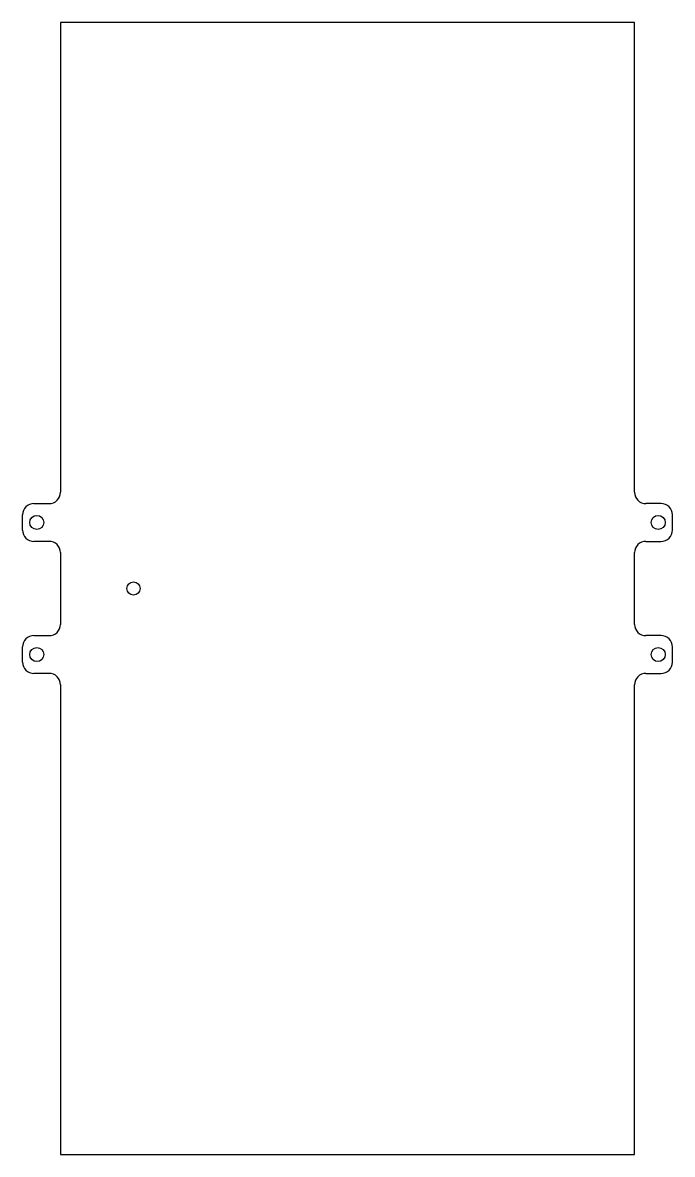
# Model space of a CAD drawing. Header units: millimetres. Extents: x -34 to 34, y -60 to 60.
import ezdxf

# ---------------------------------------------------------------- set-up
doc = ezdxf.new("R2010")
doc.units = ezdxf.units.MM

msp = doc.modelspace()

# ---------------------------------------------------------------- linework, layer by layer
at = {"color": 7, "linetype": 'Continuous', "lineweight": 25}
for p, q in [((-30.45, 60), (-30.45, 10.2)), ((30.45, 60), (-30.45, 60)), ((30.45, 10.2), (30.45, 60)), ((-33.25, 9), (-31.65, 9)), ((33.25, 9), (31.65, 9)), ((-34.45, 6.2), (-34.45, 7.8)), ((34.45, 6.2), (34.45, 7.8)), ((-31.65, 5), (-33.25, 5)), ((31.65, 5), (33.25, 5)), ((-30.45, 3.8), (-30.45, -3.8)), ((30.45, -3.8), (30.45, 3.8)), ((-33.25, -5), (-31.65, -5)), ((33.25, -5), (31.65, -5)), ((-34.45, -7.8), (-34.45, -6.2)), ((34.45, -7.8), (34.45, -6.2)), ((-31.65, -9), (-33.25, -9)), ((31.65, -9), (33.25, -9)), ((-30.45, -10.2), (-30.45, -60)), ((30.45, -60), (30.45, -10.2)), ((-30.45, -60), (30.45, -60))]:
    msp.add_line(p, q, dxfattribs=at)
for centre, radius in [((-32.95, 7), 0.75), ((32.95, 7), 0.75), ((-22.7, 0), 0.7), ((-32.95, -7), 0.75), ((32.95, -7), 0.75)]:
    msp.add_circle(centre, radius, dxfattribs=at)
for centre, start, end in [((-31.65, 10.2), 270, 0), ((31.65, 10.2), 180, 270), ((-33.25, 7.8), 90, 180), ((33.25, 7.8), 0, 90), ((-33.25, 6.2), 180, 270), ((33.25, 6.2), 270, 0), ((-31.65, 3.8), 0, 90), ((31.65, 3.8), 90, 180), ((-31.65, -3.8), 270, 0), ((31.65, -3.8), 180, 270), ((-33.25, -6.2), 90, 180), ((33.25, -6.2), 0, 90), ((-33.25, -7.8), 180, 270), ((33.25, -7.8), 270, 0), ((-31.65, -10.2), 0, 90), ((31.65, -10.2), 90, 180)]:
    msp.add_arc(centre, 1.2, start, end, dxfattribs=at)

doc.saveas('drawing.dxf')
